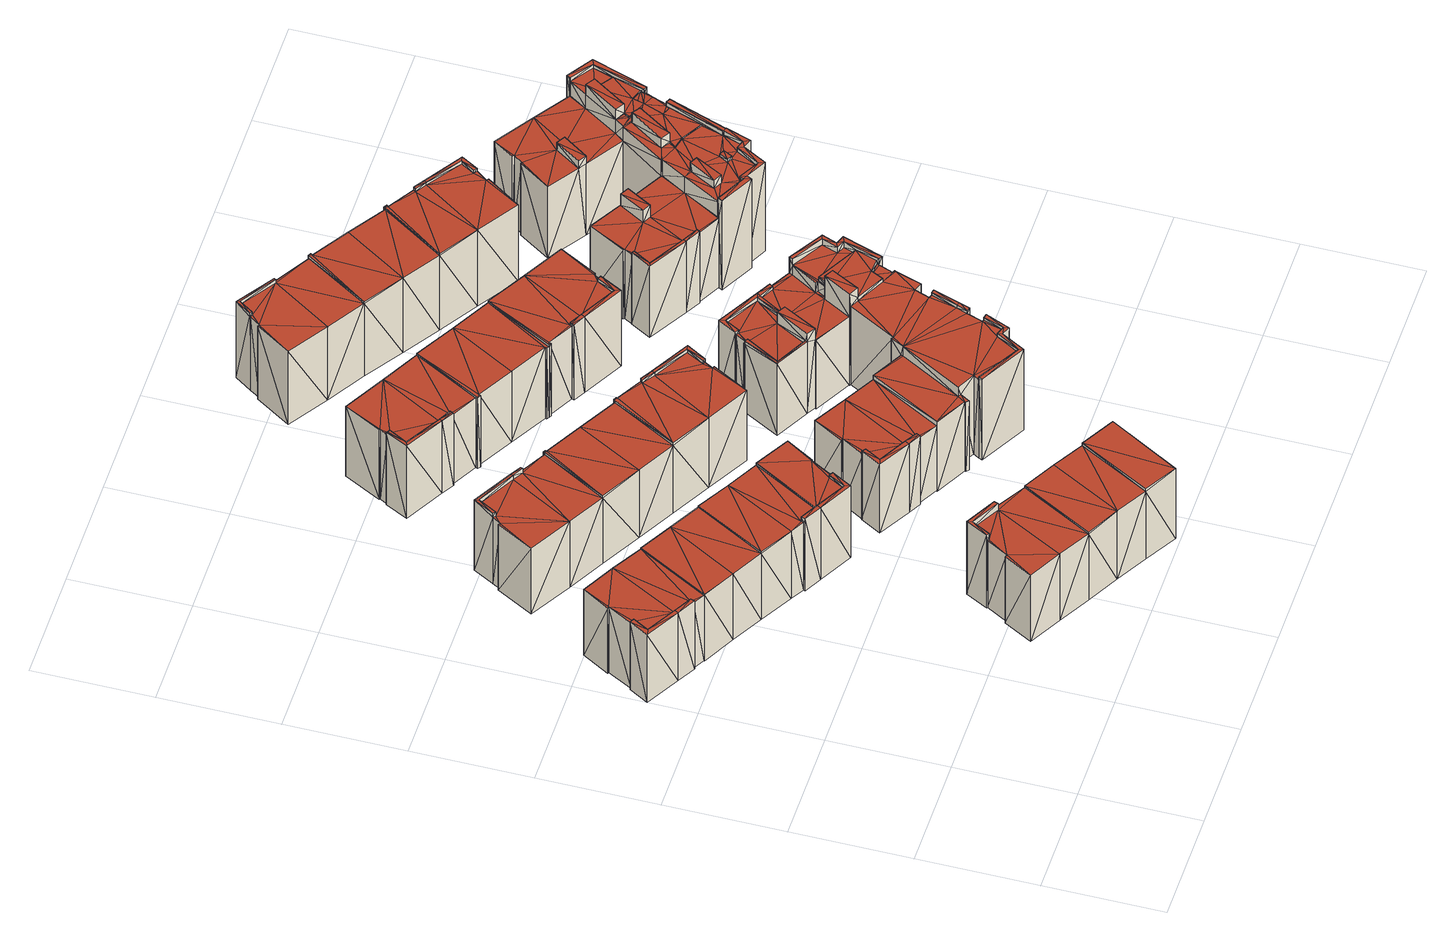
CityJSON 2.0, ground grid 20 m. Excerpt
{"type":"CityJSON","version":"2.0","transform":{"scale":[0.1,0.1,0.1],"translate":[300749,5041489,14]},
"CityObjects":{
"building1":{"type":"Building","geometry":[{"type":"MultiSurface","lod":"2","boundaries":[[[0,1,2]],[[3,4,1]],[[2,5,6]],[[7,2,6]],[[8,3,1]],[[6,9,10]],[[10,9,11]],[[6,10,12]],[[13,12,14]],[[7,6,12]],[[8,15,3]],[[7,12,13]],[[0,2,7]],[[8,1,0]],[[16,17,15]],[[16,18,17]],[[19,15,8]],[[20,18,16]],[[21,22,20]],[[21,23,22]],[[22,24,20]],[[22,25,24]],[[26,27,25]],[[16,15,19]],[[25,27,24]],[[24,28,18]],[[20,24,18]],[[29,30,31]],[[29,32,30]],[[33,34,35]],[[33,36,34]],[[37,31,38]],[[31,30,39]],[[31,39,38]],[[35,31,37]],[[35,34,31]],[[40,41,42]],[[40,43,41]],[[44,45,46]],[[44,47,45]],[[46,45,48]],[[45,49,48]],[[50,49,51]],[[50,48,49]],[[52,53,23]],[[23,53,22]],[[21,52,23]],[[54,52,21]],[[20,16,55]],[[32,20,55]],[[54,32,29]],[[21,20,32]],[[54,21,32]],[[43,8,56]],[[43,19,8]],[[55,43,40]],[[16,19,43]],[[55,16,43]],[[56,57,58]],[[8,0,57]],[[56,8,57]],[[57,7,59]],[[57,0,7]],[[59,7,60]],[[7,13,60]],[[53,61,22]],[[22,61,25]],[[61,36,33]],[[62,61,33]],[[26,25,61]],[[62,26,61]],[[63,64,24]],[[24,64,28]],[[65,63,27]],[[27,63,24]],[[62,65,26]],[[26,65,27]],[[38,66,64]],[[66,28,64]],[[38,39,66]],[[66,18,28]],[[41,67,15]],[[15,67,3]],[[68,42,41]],[[68,41,17]],[[17,41,15]],[[66,68,18]],[[18,68,17]],[[67,69,3]],[[3,69,4]],[[58,70,71]],[[71,70,69]],[[58,57,70]],[[70,4,69]],[[70,1,4]],[[70,72,1]],[[1,72,2]],[[73,74,5]],[[5,74,6]],[[74,75,6]],[[6,75,9]],[[44,72,47]],[[44,73,72]],[[72,5,2]],[[72,73,5]],[[60,13,76]],[[13,14,76]],[[77,76,12]],[[12,76,14]],[[77,10,78]],[[77,12,10]],[[78,10,11]],[[50,78,79]],[[50,51,78]],[[78,11,79]],[[79,9,75]],[[79,11,9]],[[54,53,52]],[[53,36,61]],[[54,29,53]],[[53,31,36]],[[36,31,34]],[[53,29,31]],[[37,64,63]],[[62,33,35]],[[65,35,63]],[[37,38,64]],[[35,37,63]],[[62,35,65]],[[55,42,68]],[[55,40,42]],[[55,68,39]],[[39,68,66]],[[32,39,30]],[[32,55,39]],[[56,67,41]],[[56,58,71]],[[43,56,41]],[[56,71,67]],[[67,71,69]],[[57,59,47]],[[59,45,47]],[[70,47,72]],[[57,47,70]],[[77,78,51]],[[45,77,51]],[[45,51,49]],[[59,77,45]],[[60,76,77]],[[59,60,77]],[[50,79,48]],[[79,75,48]],[[46,48,74]],[[74,48,75]],[[44,46,74]],[[44,74,73]]],"semantics":{"surfaces":[{"type":"GroundSurface"},{"type":"WallSurface"},{"type":"RoofSurface"}],"values":[0,0,0,0,0,0,0,0,0,0,0,0,0,0,0,0,0,0,0,0,0,0,0,0,0,0,0,1,1,1,1,1,1,1,1,1,1,1,1,1,1,1,1,1,1,1,1,1,1,1,1,1,1,1,1,1,1,1,1,1,1,1,1,1,1,1,1,1,1,1,1,1,1,1,1,1,1,1,1,1,1,1,1,1,1,1,1,1,1,1,1,1,1,1,1,1,1,1,1,1,1,1,1,1,1,1,1,1,1,1,1,1,1,1,1,1,1,2,2,2,2,2,2,2,2,2,2,2,2,2,2,2,2,2,2,2,2,2,2,2,2,2,2,2,2,2,2,2,2,2,2,2,2,2,2,2]}}]},
"building2":{"type":"Building","geometry":[{"type":"MultiSurface","lod":"2","boundaries":[[[80,81,82]],[[82,81,83]],[[82,84,85]],[[82,83,84]],[[86,84,87]],[[86,87,88]],[[85,84,86]],[[88,89,90]],[[90,89,91]],[[92,88,90]],[[93,94,95]],[[92,90,94]],[[86,88,92]],[[92,94,93]],[[96,97,98]],[[97,93,98]],[[97,92,93]],[[99,92,97]],[[99,86,92]],[[100,82,101]],[[82,85,101]],[[102,80,100]],[[102,100,103]],[[80,82,100]],[[101,99,104]],[[101,85,99]],[[85,86,99]],[[105,106,107]],[[105,108,106]],[[96,107,97]],[[96,105,107]],[[109,90,110]],[[90,91,110]],[[91,89,111]],[[110,91,111]],[[94,90,109]],[[112,94,109]],[[113,111,89]],[[113,89,88]],[[114,113,88]],[[114,88,87]],[[115,116,84]],[[115,84,83]],[[117,118,115]],[[117,115,81]],[[81,115,83]],[[116,119,114]],[[116,114,84]],[[84,114,87]],[[108,120,106]],[[108,121,120]],[[112,95,94]],[[121,122,112]],[[112,122,95]],[[121,112,120]],[[93,95,122]],[[98,93,122]],[[103,115,118]],[[103,100,115]],[[102,117,81]],[[102,81,80]],[[104,114,119]],[[104,99,114]],[[107,120,109]],[[99,97,107]],[[107,113,114]],[[99,107,114]],[[107,109,113]],[[109,110,111]],[[107,106,120]],[[120,112,109]],[[113,109,111]],[[96,108,105]],[[96,98,108]],[[108,98,122]],[[108,122,121]],[[103,118,117]],[[102,103,117]],[[101,104,116]],[[100,101,116]],[[100,116,115]],[[104,119,116]]],"semantics":{"surfaces":[{"type":"GroundSurface"},{"type":"WallSurface"},{"type":"RoofSurface"}],"values":[0,0,0,0,0,0,0,0,0,0,0,0,0,0,1,1,1,1,1,1,1,1,1,1,1,1,1,1,1,1,1,1,1,1,1,1,1,1,1,1,1,1,1,1,1,1,1,1,1,1,1,1,1,1,1,1,1,1,1,1,1,1,1,2,2,2,2,2,2,2,2,2,2,2,2,2,2,2,2,2,2,2]}}]},
"building3":{"type":"Building","geometry":[{"type":"MultiSurface","lod":"2","boundaries":[[[123,124,125]],[[126,127,128]],[[129,127,130]],[[131,132,133]],[[134,135,136]],[[130,135,134]],[[137,134,138]],[[137,138,139]],[[137,130,134]],[[133,126,128]],[[129,130,137]],[[140,127,129]],[[128,140,141]],[[142,128,141]],[[132,126,133]],[[143,132,144]],[[128,127,140]],[[144,132,131]],[[144,131,145]],[[146,144,145]],[[124,147,125]],[[125,148,143]],[[147,148,125]],[[123,149,124]],[[150,151,147]],[[143,148,132]],[[147,151,148]],[[152,125,153]],[[152,153,154]],[[125,143,153]],[[153,143,155]],[[143,144,155]],[[156,123,152]],[[123,125,152]],[[154,153,157]],[[153,158,157]],[[159,160,161]],[[159,161,148]],[[148,161,132]],[[162,135,130]],[[162,163,135]],[[164,162,130]],[[164,130,127]],[[165,166,164]],[[165,164,126]],[[126,164,127]],[[161,126,132]],[[161,165,126]],[[167,148,151]],[[167,159,148]],[[168,139,169]],[[168,169,170]],[[139,138,169]],[[169,138,171]],[[138,134,171]],[[172,169,173]],[[172,170,169]],[[174,172,175]],[[175,172,173]],[[176,174,175]],[[176,175,177]],[[178,176,179]],[[179,176,177]],[[180,137,168]],[[137,139,168]],[[181,140,182]],[[140,129,182]],[[183,182,180]],[[182,137,180]],[[182,129,137]],[[171,134,184]],[[134,136,184]],[[184,136,163]],[[136,135,163]],[[185,142,186]],[[142,141,186]],[[185,187,128]],[[185,128,142]],[[182,178,179]],[[183,178,182]],[[188,133,187]],[[133,128,187]],[[189,131,188]],[[131,133,188]],[[186,181,190]],[[190,181,166]],[[181,164,166]],[[186,141,181]],[[141,140,181]],[[191,155,144]],[[191,144,146]],[[191,146,192]],[[146,145,192]],[[192,189,193]],[[193,189,160]],[[189,161,160]],[[192,145,189]],[[145,131,189]],[[194,157,158]],[[194,158,195]],[[196,194,197]],[[197,194,195]],[[198,147,124]],[[198,199,147]],[[200,167,151]],[[200,151,150]],[[200,150,147]],[[200,147,199]],[[196,201,202]],[[196,197,201]],[[149,198,124]],[[198,202,201]],[[203,202,198]],[[203,198,149]],[[156,203,149]],[[156,149,123]],[[178,180,176]],[[180,174,176]],[[183,180,178]],[[174,170,172]],[[180,168,174]],[[174,168,170]],[[162,171,163]],[[171,184,163]],[[162,173,171]],[[181,179,164]],[[173,169,171]],[[181,182,179]],[[179,162,164]],[[179,177,162]],[[177,175,173]],[[177,173,162]],[[189,188,161]],[[161,188,165]],[[165,187,166]],[[187,190,166]],[[188,187,165]],[[187,186,190]],[[185,186,187]],[[199,159,167]],[[158,160,159]],[[155,193,160]],[[200,199,167]],[[198,201,199]],[[201,195,199]],[[155,192,193]],[[197,195,201]],[[199,195,159]],[[158,155,160]],[[195,158,159]],[[153,155,158]],[[191,192,155]],[[196,202,203]],[[156,196,203]],[[196,152,194]],[[156,152,196]],[[152,154,157]],[[152,157,194]]],"semantics":{"surfaces":[{"type":"GroundSurface"},{"type":"WallSurface"},{"type":"RoofSurface"}],"values":[0,0,0,0,0,0,0,0,0,0,0,0,0,0,0,0,0,0,0,0,0,0,0,0,0,0,0,1,1,1,1,1,1,1,1,1,1,1,1,1,1,1,1,1,1,1,1,1,1,1,1,1,1,1,1,1,1,1,1,1,1,1,1,1,1,1,1,1,1,1,1,1,1,1,1,1,1,1,1,1,1,1,1,1,1,1,1,1,1,1,1,1,1,1,1,1,1,1,1,1,1,1,1,1,1,1,1,1,1,1,1,1,1,1,1,1,2,2,2,2,2,2,2,2,2,2,2,2,2,2,2,2,2,2,2,2,2,2,2,2,2,2,2,2,2,2,2,2,2,2,2,2,2,2,2,2,2,2]}}]},
"building4":{"type":"Building","geometry":[{"type":"MultiSurface","lod":"2","boundaries":[[[204,205,206]],[[207,208,209]],[[210,211,212]],[[213,204,214]],[[215,216,217]],[[204,206,214]],[[218,219,210]],[[208,218,210]],[[220,221,217]],[[208,210,212]],[[220,222,221]],[[216,223,220]],[[221,222,224]],[[225,226,227]],[[228,229,213]],[[216,220,217]],[[215,217,230]],[[209,216,215]],[[230,217,231]],[[209,212,216]],[[228,213,214]],[[209,208,212]],[[207,214,208]],[[232,207,233]],[[234,235,236]],[[237,226,238]],[[237,238,239]],[[240,241,242]],[[243,244,226]],[[245,246,247]],[[226,248,227]],[[247,249,250]],[[247,246,249]],[[240,245,247]],[[240,247,241]],[[240,227,245]],[[242,241,251]],[[225,227,240]],[[228,214,207]],[[238,226,225]],[[252,239,238]],[[253,254,255]],[[256,237,239]],[[257,228,207]],[[237,255,226]],[[255,236,243]],[[255,243,226]],[[235,232,243]],[[258,257,207]],[[259,234,236]],[[253,255,237]],[[234,260,235]],[[261,258,262]],[[235,262,232]],[[262,207,232]],[[236,235,243]],[[262,258,207]],[[263,258,261]],[[264,229,228]],[[265,238,266]],[[238,225,266]],[[266,225,240]],[[267,266,268]],[[266,240,268]],[[268,240,269]],[[240,242,269]],[[270,265,271]],[[270,252,265]],[[252,238,265]],[[267,272,266]],[[266,272,273]],[[274,275,276]],[[276,275,277]],[[275,278,277]],[[277,278,279]],[[280,251,241]],[[278,281,280]],[[280,281,251]],[[278,280,279]],[[269,242,281]],[[242,251,281]],[[272,282,283]],[[272,283,273]],[[284,227,285]],[[227,248,285]],[[286,285,226]],[[226,285,248]],[[280,247,287]],[[280,241,247]],[[287,247,288]],[[247,250,288]],[[250,249,289]],[[288,250,289]],[[289,249,246]],[[290,289,291]],[[289,246,291]],[[274,276,292]],[[276,293,292]],[[282,294,283]],[[283,294,295]],[[296,297,294]],[[294,284,295]],[[294,297,284]],[[298,299,300]],[[301,299,298]],[[301,289,290]],[[301,298,289]],[[302,291,245]],[[245,291,246]],[[284,245,227]],[[284,302,245]],[[297,302,284]],[[297,303,302]],[[304,305,299]],[[305,300,299]],[[296,292,306]],[[292,293,307]],[[292,307,306]],[[296,294,292]],[[307,305,304]],[[306,307,304]],[[306,304,303]],[[304,302,303]],[[308,244,243]],[[309,310,308]],[[311,310,309]],[[309,308,312]],[[308,310,244]],[[313,309,312]],[[313,312,314]],[[315,316,317]],[[318,315,317]],[[319,320,321]],[[319,253,320]],[[253,237,320]],[[320,322,321]],[[323,324,325]],[[326,327,328]],[[326,329,327]],[[324,330,325]],[[325,326,328]],[[323,325,328]],[[331,237,256]],[[331,320,237]],[[331,256,332]],[[256,239,332]],[[333,334,335]],[[333,336,334]],[[337,336,333]],[[338,337,333]],[[338,233,337]],[[233,207,337]],[[339,340,214]],[[339,335,340]],[[214,340,208]],[[340,335,334]],[[341,262,342]],[[341,261,262]],[[343,263,341]],[[343,341,344]],[[263,261,341]],[[344,345,346]],[[344,341,345]],[[346,345,347]],[[345,348,347]],[[343,258,263]],[[343,349,258]],[[258,350,257]],[[349,351,350]],[[349,350,258]],[[350,228,257]],[[350,352,228]],[[351,348,350]],[[350,348,353]],[[351,347,348]],[[354,355,356]],[[354,357,355]],[[358,354,359]],[[358,352,354]],[[358,264,352]],[[264,228,352]],[[352,357,354]],[[359,360,361]],[[359,354,360]],[[362,204,213]],[[362,363,204]],[[361,364,365]],[[361,360,364]],[[366,362,213]],[[366,213,229]],[[358,229,264]],[[358,366,229]],[[365,364,367]],[[364,368,367]],[[214,206,369]],[[339,214,369]],[[369,206,205]],[[370,369,371]],[[369,205,371]],[[367,368,369]],[[367,369,370]],[[363,371,205]],[[363,205,204]],[[372,232,338]],[[232,233,338]],[[353,356,355]],[[348,356,353]],[[337,373,374]],[[337,207,373]],[[207,209,373]],[[373,209,375]],[[209,215,375]],[[375,215,376]],[[215,230,376]],[[377,378,211]],[[377,211,210]],[[373,379,380]],[[379,211,378]],[[379,212,211]],[[380,379,378]],[[374,373,380]],[[379,381,216]],[[379,216,212]],[[382,383,384]],[[382,385,383]],[[386,221,224]],[[382,384,386]],[[382,386,387]],[[386,224,387]],[[376,230,388]],[[230,231,388]],[[389,231,217]],[[389,388,231]],[[389,217,386]],[[217,221,386]],[[390,391,385]],[[391,383,385]],[[392,391,390]],[[392,393,391]],[[394,395,222]],[[394,222,220]],[[396,394,220]],[[396,220,223]],[[224,222,395]],[[387,224,395]],[[393,397,381]],[[392,397,393]],[[397,396,381]],[[381,396,223]],[[381,223,216]],[[340,398,218]],[[340,218,208]],[[377,219,399]],[[377,210,219]],[[398,399,219]],[[398,219,218]],[[325,400,401]],[[325,330,400]],[[402,262,235]],[[402,342,262]],[[403,404,234]],[[403,234,259]],[[404,260,234]],[[404,405,260]],[[403,259,406]],[[259,236,406]],[[407,313,408]],[[408,313,314]],[[326,407,329]],[[329,407,408]],[[319,409,254]],[[319,254,253]],[[409,327,254]],[[254,327,255]],[[409,328,327]],[[327,406,236]],[[327,236,255]],[[405,402,235]],[[405,235,260]],[[308,243,372]],[[243,232,372]],[[323,410,411]],[[323,411,324]],[[412,413,410]],[[413,411,410]],[[270,332,252]],[[332,321,322]],[[270,321,332]],[[252,332,239]],[[413,414,415]],[[412,414,413]],[[318,416,315]],[[318,417,416]],[[401,418,419]],[[401,400,418]],[[420,311,421]],[[421,311,309]],[[420,419,422]],[[317,316,423]],[[317,423,422]],[[419,418,317]],[[420,421,419]],[[419,317,422]],[[415,416,417]],[[415,424,416]],[[271,415,414]],[[271,265,415]],[[265,424,415]],[[286,226,244]],[[422,423,286]],[[422,286,310]],[[286,244,310]],[[307,300,305]],[[276,279,307]],[[298,287,289]],[[307,298,300]],[[276,307,293]],[[307,279,298]],[[276,277,279]],[[279,280,287]],[[279,287,298]],[[287,288,289]],[[268,275,274]],[[268,274,282]],[[282,274,294]],[[272,268,282]],[[275,281,278]],[[267,268,272]],[[275,269,281]],[[274,292,294]],[[268,269,275]],[[301,290,299]],[[304,299,302]],[[302,299,291]],[[290,291,299]],[[296,306,297]],[[306,303,297]],[[420,422,311]],[[422,310,311]],[[400,317,418]],[[415,318,400]],[[415,417,318]],[[400,318,317]],[[330,411,400]],[[324,411,330]],[[411,415,400]],[[413,415,411]],[[320,332,322]],[[331,332,320]],[[349,346,347]],[[343,344,346]],[[343,346,349]],[[349,347,351]],[[350,353,357]],[[350,357,352]],[[353,355,357]],[[367,370,371]],[[362,365,367]],[[363,367,371]],[[362,367,363]],[[361,365,362]],[[366,361,362]],[[358,359,361]],[[358,361,366]],[[391,384,383]],[[376,388,389]],[[373,375,393]],[[373,393,379]],[[379,393,381]],[[389,386,384]],[[391,389,384]],[[375,376,389]],[[375,391,393]],[[375,389,391]],[[397,394,396]],[[392,390,397]],[[387,395,385]],[[397,390,394]],[[390,385,394]],[[382,387,385]],[[394,385,395]],[[340,334,377]],[[377,380,378]],[[374,380,334]],[[398,377,399]],[[337,374,336]],[[340,377,398]],[[334,380,377]],[[336,374,334]],[[314,312,402]],[[404,402,405]],[[404,314,402]],[[356,339,364]],[[372,338,333]],[[333,335,339]],[[356,333,339]],[[312,308,372]],[[364,339,368]],[[329,408,327]],[[368,339,369]],[[354,356,360]],[[348,333,356]],[[406,408,314]],[[345,333,348]],[[356,364,360]],[[342,333,345]],[[341,342,345]],[[402,372,342]],[[342,372,333]],[[402,312,372]],[[404,406,314]],[[403,406,404]],[[327,408,406]],[[412,271,414]],[[270,412,321]],[[270,271,412]],[[323,321,410]],[[319,321,323]],[[412,410,321]],[[319,323,409]],[[323,328,409]],[[423,284,286]],[[424,273,416]],[[286,284,285]],[[315,416,316]],[[423,295,284]],[[416,423,316]],[[416,295,423]],[[265,266,424]],[[424,266,273]],[[416,273,295]],[[273,283,295]],[[325,401,421]],[[325,407,326]],[[325,421,407]],[[401,419,421]],[[407,309,313]],[[407,421,309]]],"semantics":{"surfaces":[{"type":"GroundSurface"},{"type":"WallSurface"},{"type":"RoofSurface"}],"values":[0,0,0,0,0,0,0,0,0,0,0,0,0,0,0,0,0,0,0,0,0,0,0,0,0,0,0,0,0,0,0,0,0,0,0,0,0,0,0,0,0,0,0,0,0,0,0,0,0,0,0,0,0,0,0,0,0,0,0,1,1,1,1,1,1,1,1,1,1,1,1,1,1,1,1,1,1,1,1,1,1,1,1,1,1,1,1,1,1,1,1,1,1,1,1,1,1,1,1,1,1,1,1,1,1,1,1,1,1,1,1,1,1,1,1,1,1,1,1,1,1,1,1,1,1,1,1,1,1,1,1,1,1,1,1,1,1,1,1,1,1,1,1,1,1,1,1,1,1,1,1,1,1,1,1,1,1,1,1,1,1,1,1,1,1,1,1,1,1,1,1,1,1,1,1,1,1,1,1,1,1,1,1,1,1,1,1,1,1,1,1,1,1,1,1,1,1,1,1,1,1,1,1,1,1,1,1,1,1,1,1,1,1,1,1,1,1,1,1,1,1,1,1,1,1,1,1,1,1,1,1,1,1,1,1,1,1,1,1,1,1,1,1,1,1,1,1,1,1,1,1,1,1,1,1,1,1,1,1,1,1,1,1,1,1,1,1,1,1,1,1,1,1,1,1,1,1,1,1,1,1,1,1,1,1,1,1,1,1,1,1,1,1,1,1,1,1,1,1,1,1,1,1,1,1,1,1,1,1,1,1,1,2,2,2,2,2,2,2,2,2,2,2,2,2,2,2,2,2,2,2,2,2,2,2,2,2,2,2,2,2,2,2,2,2,2,2,2,2,2,2,2,2,2,2,2,2,2,2,2,2,2,2,2,2,2,2,2,2,2,2,2,2,2,2,2,2,2,2,2,2,2,2,2,2,2,2,2,2,2,2,2,2,2,2,2,2,2,2,2,2,2,2,2,2,2,2,2,2,2,2,2,2,2,2,2,2,2,2,2,2,2,2,2,2,2,2,2,2,2,2,2,2,2,2,2,2,2]}}]},
"building5":{"type":"Building","geometry":[{"type":"MultiSurface","lod":"2","boundaries":[[[425,426,427]],[[428,429,430]],[[431,432,429]],[[426,433,427]],[[426,434,433]],[[434,435,433]],[[433,436,437]],[[425,438,426]],[[439,435,434]],[[432,440,429]],[[441,437,442]],[[432,443,440]],[[442,444,445]],[[431,429,428]],[[446,445,447]],[[444,448,445]],[[442,449,444]],[[427,433,437]],[[427,437,441]],[[440,443,450]],[[441,445,446]],[[451,452,453]],[[446,447,451]],[[446,451,454]],[[441,442,445]],[[454,451,455]],[[456,457,432]],[[454,456,431]],[[451,453,455]],[[454,455,456]],[[431,456,432]],[[458,431,459]],[[458,454,431]],[[460,427,461]],[[460,425,427]],[[431,428,462]],[[459,431,462]],[[463,446,464]],[[463,441,446]],[[464,458,465]],[[446,454,458]],[[464,446,458]],[[461,463,466]],[[427,441,463]],[[461,427,463]],[[467,468,469]],[[469,468,470]],[[468,471,470]],[[470,471,457]],[[470,457,456]],[[472,473,474]],[[472,475,473]],[[467,469,472]],[[469,475,472]],[[476,474,477]],[[477,474,473]],[[476,477,478]],[[477,479,478]],[[478,479,480]],[[479,440,450]],[[479,450,480]],[[481,482,483]],[[482,484,483]],[[485,482,481]],[[485,486,482]],[[483,484,487]],[[484,488,487]],[[487,488,489]],[[488,437,436]],[[488,436,489]],[[466,490,491]],[[466,463,490]],[[492,493,485]],[[493,486,485]],[[494,495,438]],[[438,495,426]],[[460,494,425]],[[425,494,438]],[[495,496,426]],[[426,496,434]],[[471,497,457]],[[457,497,432]],[[497,498,432]],[[432,498,443]],[[480,443,498]],[[480,450,443]],[[499,429,479]],[[429,440,479]],[[462,428,430]],[[462,430,500]],[[499,500,429]],[[429,500,430]],[[501,470,455]],[[455,470,456]],[[502,503,447]],[[447,503,451]],[[504,447,445]],[[504,502,447]],[[505,506,452]],[[452,506,453]],[[503,505,452]],[[503,452,451]],[[465,501,506]],[[501,453,506]],[[465,458,501]],[[501,455,453]],[[504,445,448]],[[504,448,507]],[[490,507,444]],[[444,507,448]],[[508,491,490]],[[449,490,444]],[[508,490,449]],[[488,509,437]],[[437,509,442]],[[510,489,433]],[[433,489,436]],[[511,510,435]],[[435,510,433]],[[509,508,442]],[[442,508,449]],[[496,493,492]],[[512,496,492]],[[439,434,496]],[[512,439,496]],[[512,511,439]],[[439,511,435]],[[480,498,474]],[[468,497,471]],[[478,480,474]],[[467,472,468]],[[497,474,498]],[[468,472,497]],[[476,478,474]],[[472,474,497]],[[501,469,470]],[[459,475,469]],[[458,459,469]],[[475,477,473]],[[462,500,499]],[[458,469,501]],[[459,499,477]],[[499,479,477]],[[459,462,499]],[[459,477,475]],[[490,504,507]],[[464,502,504]],[[464,503,502]],[[463,504,490]],[[463,464,504]],[[464,465,503]],[[503,506,505]],[[465,506,503]],[[495,461,493]],[[493,482,486]],[[460,495,494]],[[460,461,495]],[[495,493,496]],[[461,484,482]],[[509,491,508]],[[461,466,484]],[[466,509,484]],[[466,491,509]],[[484,509,488]],[[493,461,482]],[[511,485,510]],[[512,492,485]],[[481,487,510]],[[510,487,489]],[[481,483,487]],[[485,481,510]],[[512,485,511]]],"semantics":{"surfaces":[{"type":"GroundSurface"},{"type":"WallSurface"},{"type":"RoofSurface"}],"values":[0,0,0,0,0,0,0,0,0,0,0,0,0,0,0,0,0,0,0,0,0,0,0,0,0,0,0,0,0,0,0,1,1,1,1,1,1,1,1,1,1,1,1,1,1,1,1,1,1,1,1,1,1,1,1,1,1,1,1,1,1,1,1,1,1,1,1,1,1,1,1,1,1,1,1,1,1,1,1,1,1,1,1,1,1,1,1,1,1,1,1,1,1,1,1,1,1,1,1,1,1,1,1,1,1,1,1,1,1,1,1,1,1,1,1,1,1,1,1,1,1,1,1,1,1,1,1,2,2,2,2,2,2,2,2,2,2,2,2,2,2,2,2,2,2,2,2,2,2,2,2,2,2,2,2,2,2,2,2,2,2,2,2,2,2,2,2,2,2,2,2,2]}}]},
"building6":{"type":"Building","geometry":[{"type":"MultiSurface","lod":"2","boundaries":[[[513,514,515]],[[516,517,518]],[[519,520,521]],[[520,522,523]],[[524,517,525]],[[515,526,516]],[[527,522,520]],[[519,527,520]],[[519,521,528]],[[519,529,527]],[[530,529,519]],[[531,530,532]],[[531,533,530]],[[534,518,524]],[[533,525,529]],[[533,529,530]],[[535,536,514]],[[537,525,533]],[[524,525,537]],[[534,524,538]],[[514,526,515]],[[518,517,524]],[[516,526,517]],[[514,536,526]],[[539,513,515]],[[540,541,542]],[[540,542,543]],[[544,545,546]],[[544,546,547]],[[541,544,542]],[[542,544,547]],[[548,543,549]],[[548,540,543]],[[550,551,552]],[[550,553,551]],[[554,552,551]],[[554,551,555]],[[550,556,553]],[[553,556,557]],[[556,558,557]],[[556,559,558]],[[560,561,558]],[[560,558,559]],[[562,563,531]],[[531,563,533]],[[562,532,564]],[[562,531,532]],[[565,527,529]],[[565,566,527]],[[566,567,527]],[[527,567,522]],[[568,569,536]],[[536,569,526]],[[569,570,571]],[[569,571,526]],[[526,571,517]],[[571,572,517]],[[517,572,525]],[[572,573,565]],[[572,565,525]],[[525,565,529]],[[574,520,575]],[[574,521,520]],[[576,546,545]],[[528,521,546]],[[576,528,546]],[[546,521,574]],[[575,523,577]],[[575,520,523]],[[577,522,567]],[[577,523,522]],[[548,549,576]],[[549,528,576]],[[549,519,528]],[[578,519,549]],[[578,530,519]],[[579,533,563]],[[579,537,533]],[[580,537,579]],[[580,524,537]],[[534,581,518]],[[582,581,534]],[[583,554,555]],[[583,555,539]],[[539,555,513]],[[555,584,514]],[[555,514,513]],[[535,568,536]],[[585,568,535]],[[585,514,584]],[[585,535,514]],[[586,561,560]],[[515,516,561]],[[586,515,561]],[[583,515,586]],[[583,539,515]],[[516,518,581]],[[561,516,581]],[[582,538,587]],[[582,534,538]],[[588,571,570]],[[587,580,588]],[[588,580,571]],[[538,524,580]],[[587,538,580]],[[578,565,573]],[[564,578,573]],[[532,530,578]],[[564,532,578]],[[566,575,567]],[[578,549,543]],[[543,575,566]],[[547,574,575]],[[575,577,567]],[[578,543,565]],[[547,546,574]],[[543,566,565]],[[543,542,547]],[[543,547,575]],[[541,576,545]],[[548,541,540]],[[541,545,544]],[[548,576,541]],[[556,560,559]],[[586,560,556]],[[583,550,554]],[[583,586,550]],[[550,552,554]],[[550,586,556]],[[582,587,588]],[[558,581,570]],[[581,588,570]],[[561,581,558]],[[585,584,568]],[[582,588,581]],[[557,558,569]],[[558,570,569]],[[584,569,568]],[[553,557,551]],[[551,557,584]],[[555,551,584]],[[584,557,569]],[[562,564,563]],[[563,573,572]],[[580,579,572]],[[579,563,572]],[[580,572,571]],[[563,564,573]]],"semantics":{"surfaces":[{"type":"GroundSurface"},{"type":"WallSurface"},{"type":"RoofSurface"}],"values":[0,0,0,0,0,0,0,0,0,0,0,0,0,0,0,0,0,0,0,0,0,0,0,0,0,1,1,1,1,1,1,1,1,1,1,1,1,1,1,1,1,1,1,1,1,1,1,1,1,1,1,1,1,1,1,1,1,1,1,1,1,1,1,1,1,1,1,1,1,1,1,1,1,1,1,1,1,1,1,1,1,1,1,1,1,1,1,1,1,1,1,1,1,1,1,1,1,1,1,1,1,1,1,1,1,1,1,1,1,2,2,2,2,2,2,2,2,2,2,2,2,2,2,2,2,2,2,2,2,2,2,2,2,2,2,2,2,2,2,2,2,2,2,2,2,2,2,2]}}]},
"building7":{"type":"Building","geometry":[{"type":"MultiSurface","lod":"2","boundaries":[[[589,590,591]],[[592,593,594]],[[595,596,597]],[[591,598,599]],[[598,600,601]],[[601,602,603]],[[591,590,598]],[[601,604,602]],[[595,605,606]],[[599,601,603]],[[597,607,608]],[[596,609,597]],[[608,607,610]],[[599,596,595]],[[611,591,599]],[[595,597,605]],[[597,608,605]],[[606,605,612]],[[613,614,615]],[[599,603,596]],[[611,599,593]],[[598,601,599]],[[616,611,593]],[[617,616,593]],[[618,619,620]],[[594,619,618]],[[613,618,614]],[[613,594,618]],[[615,614,621]],[[622,592,623]],[[617,593,592]],[[592,594,613]],[[622,624,617]],[[622,617,592]],[[625,591,611]],[[626,627,628]],[[628,627,629]],[[630,631,632]],[[631,633,632]],[[634,632,635]],[[632,636,635]],[[632,633,636]],[[637,638,639]],[[638,640,639]],[[637,641,638]],[[642,643,644]],[[627,643,642]],[[627,642,629]],[[643,645,644]],[[644,645,646]],[[647,639,640]],[[647,640,648]],[[649,650,651]],[[649,652,650]],[[653,654,652]],[[654,650,652]],[[654,593,650]],[[593,599,650]],[[655,654,653]],[[655,656,654]],[[657,658,659]],[[657,659,660]],[[657,660,645]],[[660,646,645]],[[658,661,662]],[[658,662,659]],[[663,664,665]],[[664,666,665]],[[661,666,662]],[[661,665,666]],[[667,663,668]],[[667,669,663]],[[669,670,663]],[[663,670,671]],[[663,671,664]],[[668,672,673]],[[667,668,674]],[[668,673,674]],[[674,673,670]],[[673,671,670]],[[650,599,675]],[[599,595,675]],[[675,595,676]],[[595,606,676]],[[677,678,679]],[[678,680,679]],[[679,680,681]],[[680,682,681]],[[683,684,685]],[[683,685,686]],[[687,686,688]],[[687,683,686]],[[687,688,689]],[[688,690,689]],[[689,690,684]],[[690,685,684]],[[691,692,607]],[[691,607,597]],[[693,597,609]],[[693,691,597]],[[694,605,695]],[[605,608,695]],[[696,681,682]],[[697,681,696]],[[695,608,610]],[[697,696,695]],[[697,695,698]],[[695,610,698]],[[610,607,692]],[[698,610,692]],[[676,606,699]],[[606,612,699]],[[694,699,605]],[[605,699,612]],[[700,701,596]],[[700,596,603]],[[677,693,701]],[[701,693,609]],[[677,701,678]],[[701,609,596]],[[702,703,700]],[[700,602,704]],[[700,603,602]],[[702,700,704]],[[705,706,707]],[[706,708,707]],[[709,708,710]],[[709,707,708]],[[711,709,710]],[[711,710,712]],[[711,712,705]],[[712,706,705]],[[713,714,715]],[[713,716,714]],[[717,716,713]],[[717,718,716]],[[719,720,721]],[[719,722,720]],[[723,724,719]],[[724,722,719]],[[725,726,727]],[[726,728,727]],[[651,726,725]],[[649,651,725]],[[729,730,731]],[[729,732,730]],[[733,734,735]],[[733,736,734]],[[737,591,625]],[[737,738,591]],[[723,735,724]],[[724,735,734]],[[739,589,591]],[[739,591,738]],[[739,740,590]],[[739,590,589]],[[740,741,590]],[[590,741,598]],[[721,718,717]],[[721,720,718]],[[741,742,600]],[[741,600,598]],[[731,730,743]],[[731,743,744]],[[743,745,744]],[[746,745,747]],[[746,744,745]],[[729,747,732]],[[729,746,747]],[[742,748,601]],[[742,601,600]],[[748,604,601]],[[748,749,604]],[[749,602,604]],[[749,704,602]],[[750,727,702]],[[714,727,750]],[[727,728,703]],[[715,714,750]],[[727,703,702]],[[737,751,733]],[[737,625,751]],[[625,611,751]],[[751,736,733]],[[647,648,752]],[[647,752,753]],[[752,672,668]],[[753,752,668]],[[754,755,637]],[[637,755,756]],[[637,756,641]],[[756,757,758]],[[758,656,655]],[[757,656,758]],[[635,636,756]],[[635,756,755]],[[636,759,756]],[[759,757,756]],[[760,761,759]],[[760,759,636]],[[762,763,617]],[[617,763,616]],[[763,611,616]],[[763,751,611]],[[764,592,765]],[[592,613,765]],[[765,613,766]],[[613,615,766]],[[654,767,594]],[[654,594,593]],[[767,768,594]],[[768,769,619]],[[770,768,767]],[[594,768,619]],[[770,771,768]],[[772,773,774]],[[772,775,773]],[[774,768,771]],[[774,773,768]],[[614,618,776]],[[777,614,776]],[[766,621,778]],[[766,615,621]],[[777,778,621]],[[777,621,614]],[[776,618,779]],[[618,620,779]],[[779,619,769]],[[779,620,619]],[[772,767,775]],[[772,770,767]],[[780,623,764]],[[780,764,781]],[[623,592,764]],[[782,622,780]],[[622,623,780]],[[783,784,760]],[[760,764,761]],[[760,781,764]],[[784,781,760]],[[783,760,785]],[[782,786,624]],[[782,624,622]],[[786,762,624]],[[786,787,762]],[[624,762,617]],[[762,787,788]],[[783,630,787]],[[783,785,630]],[[630,626,787]],[[785,631,630]],[[626,628,788]],[[626,788,787]],[[634,637,632]],[[634,754,637]],[[643,668,645]],[[657,645,658]],[[627,647,643]],[[630,627,626]],[[645,661,658]],[[630,632,627]],[[645,663,661]],[[632,637,627]],[[661,663,665]],[[627,637,647]],[[645,668,663]],[[647,637,639]],[[643,647,753]],[[643,753,668]],[[674,670,669]],[[667,674,669]],[[687,689,683]],[[689,684,683]],[[677,691,693]],[[677,679,691]],[[698,692,681]],[[697,698,681]],[[679,681,691]],[[691,681,692]],[[711,707,709]],[[711,705,707]],[[729,744,746]],[[729,731,744]],[[717,713,748]],[[749,715,704]],[[715,750,704]],[[750,702,704]],[[748,715,749]],[[742,717,748]],[[748,713,715]],[[741,717,742]],[[741,721,717]],[[719,721,741]],[[740,719,741]],[[739,723,719]],[[739,738,723]],[[737,723,738]],[[733,735,723]],[[739,719,740]],[[737,733,723]],[[628,642,644]],[[752,758,655]],[[648,758,752]],[[638,756,640]],[[640,756,758]],[[648,640,758]],[[641,756,638]],[[762,788,763]],[[628,644,788]],[[788,644,763]],[[628,629,642]],[[734,662,706]],[[662,732,706]],[[708,732,747]],[[710,716,718]],[[666,649,730]],[[653,652,671]],[[659,662,734]],[[714,747,727]],[[708,747,716]],[[725,727,745]],[[673,655,671]],[[662,666,732]],[[666,730,732]],[[734,712,720]],[[649,725,730]],[[720,710,718]],[[743,725,745]],[[736,644,646]],[[706,732,708]],[[763,644,736]],[[734,720,722]],[[666,671,649]],[[710,708,716]],[[747,745,727]],[[736,659,734]],[[720,712,710]],[[734,706,712]],[[664,671,666]],[[716,747,714]],[[736,660,659]],[[736,646,660]],[[655,653,671]],[[763,736,751]],[[724,734,722]],[[730,725,743]],[[752,673,672]],[[752,655,673]],[[671,652,649]],[[634,635,754]],[[635,755,754]],[[772,774,770]],[[774,771,770]],[[759,775,757]],[[757,654,656]],[[757,767,654]],[[757,775,767]],[[765,773,775]],[[761,764,759]],[[759,765,775]],[[765,766,777]],[[766,778,777]],[[765,777,773]],[[764,765,759]],[[776,779,769]],[[773,777,776]],[[773,769,768]],[[773,776,769]],[[785,760,633]],[[785,633,631]],[[760,636,633]],[[782,780,783]],[[780,781,784]],[[783,780,784]],[[782,783,786]],[[783,787,786]],[[726,686,678]],[[685,696,680]],[[685,676,694]],[[726,675,686]],[[650,675,726]],[[726,678,703]],[[690,676,685]],[[680,696,682]],[[686,680,678]],[[686,685,680]],[[685,694,696]],[[676,699,694]],[[703,678,701]],[[675,676,690]],[[675,688,686]],[[726,703,728]],[[651,650,726]],[[703,701,700]],[[694,695,696]],[[675,690,688]]],"semantics":{"surfaces":[{"type":"GroundSurface"},{"type":"WallSurface"},{"type":"RoofSurface"}],"values":[0,0,0,0,0,0,0,0,0,0,0,0,0,0,0,0,0,0,0,0,0,0,0,0,0,0,0,0,0,0,0,0,0,0,0,1,1,1,1,1,1,1,1,1,1,1,1,1,1,1,1,1,1,1,1,1,1,1,1,1,1,1,1,1,1,1,1,1,1,1,1,1,1,1,1,1,1,1,1,1,1,1,1,1,1,1,1,1,1,1,1,1,1,1,1,1,1,1,1,1,1,1,1,1,1,1,1,1,1,1,1,1,1,1,1,1,1,1,1,1,1,1,1,1,1,1,1,1,1,1,1,1,1,1,1,1,1,1,1,1,1,1,1,1,1,1,1,1,1,1,1,1,1,1,1,1,1,1,1,1,1,1,1,1,1,1,1,1,1,1,1,1,1,1,1,1,1,1,1,1,1,1,1,1,1,1,1,1,1,1,1,1,1,1,1,1,1,1,1,1,1,1,1,1,1,1,1,1,1,1,1,1,1,1,1,1,1,1,1,1,1,1,1,1,1,1,1,1,1,1,1,1,1,1,1,1,1,1,1,1,1,1,1,1,1,1,1,1,1,1,1,1,1,1,1,2,2,2,2,2,2,2,2,2,2,2,2,2,2,2,2,2,2,2,2,2,2,2,2,2,2,2,2,2,2,2,2,2,2,2,2,2,2,2,2,2,2,2,2,2,2,2,2,2,2,2,2,2,2,2,2,2,2,2,2,2,2,2,2,2,2,2,2,2,2,2,2,2,2,2,2,2,2,2,2,2,2,2,2,2,2,2,2,2,2,2,2,2,2,2,2,2,2,2,2,2,2,2,2,2,2,2,2,2,2,2,2,2,2,2,2,2,2,2,2,2,2,2,2,2,2,2,2,2,2,2,2,2,2,2,2,2,2,2,2,2]}}]}
},
"vertices":[
[176,743,6],[110,623,6],[90,634,6],[164,593,6],[109,622,6],[89,632,6],[58,649,6],[125,772,6],[231,712,6],[1,681,6],[22,713,6],[20,714,6],[45,755,6],[69,802,6],[42,756,6],[217,564,6],[337,652,6],[271,533,6],[294,520,6],[283,683,6],[390,623,6],[448,590,6],[419,544,6],[420,543,6],[322,501,6],[397,505,6],[398,504,6],[379,470,6],[293,517,6],[390,623,158],[325,508,154],[325,508,158],[390,623,154],[392,508,164],[376,480,158],[376,480,164],[392,508,158],[325,508,164],[296,524,164],[296,524,154],[283,683,154],[217,564,151],[217,564,154],[283,683,151],[92,639,155],[62,656,150],[62,656,155],[92,639,149],[12,684,155],[12,684,150],[27,710,155],[27,710,150],[420,543,158],[419,544,158],[448,590,158],[337,652,154],[231,712,151],[176,743,149],[176,743,151],[125,772,150],[69,802,150],[397,505,158],[398,504,164],[322,501,164],[293,517,164],[379,470,164],[294,520,154],[164,593,151],[271,533,154],[109,622,151],[110,623,149],[110,623,151],[90,634,149],[89,632,155],[58,649,155],[1,681,155],[42,756,150],[45,755,150],[22,713,150],[20,714,155],
[619,126,12],[551,7,12],[562,158,12],[497,38,12],[445,68,12],[511,188,12],[456,218,12],[390,97,12],[337,127,12],[282,157,12],[312,204,12],[308,205,12],[402,250,12],[350,278,12],[332,240,12],[330,241,12],[402,250,172],[402,250,158],[350,278,172],[456,218,158],[562,158,161],[511,188,161],[619,126,166],[562,158,166],[456,218,161],[399,243,172],[352,269,158],[399,243,158],[352,269,172],[312,204,158],[308,205,158],[282,157,158],[332,240,158],[337,127,158],[390,97,158],[497,38,161],[445,68,161],[551,7,166],[497,38,166],[390,97,161],[335,238,158],[335,238,172],[330,241,172],
[589,790,7],[568,757,7],[522,827,7],[328,790,7],[260,828,7],[326,936,7],[278,963,7],[198,862,7],[453,865,7],[392,755,7],[389,901,7],[165,962,7],[128,902,7],[162,964,7],[260,973,7],[173,976,7],[192,1011,7],[322,938,7],[323,940,7],[327,938,7],[502,839,7],[458,863,7],[454,867,7],[459,865,7],[560,742,7],[458,718,7],[569,756,7],[563,740,7],[529,679,7],[522,827,167],[502,839,161],[502,839,167],[458,863,161],[589,790,167],[499,835,167],[499,835,161],[458,718,161],[392,755,161],[392,755,156],[198,862,152],[128,902,152],[260,828,152],[328,790,156],[260,828,156],[529,679,161],[192,1011,161],[173,976,152],[173,976,161],[165,962,152],[178,973,161],[178,973,152],[195,1004,161],[195,1004,152],[258,969,161],[258,969,152],[276,959,161],[276,959,152],[260,973,161],[322,938,152],[278,963,152],[278,963,161],[162,964,152],[327,938,156],[323,940,156],[326,936,156],[389,901,156],[453,865,156],[322,938,156],[459,865,161],[454,867,161],[453,865,161],[520,822,167],[520,822,161],[580,788,167],[580,788,161],[568,757,161],[560,742,161],[563,740,161],[564,758,161],[564,758,167],[569,756,167],
[701,291,15],[623,334,15],[626,340,15],[661,473,15],[607,363,15],[608,502,15],[594,353,15],[541,381,15],[542,382,15],[723,331,15],[632,350,15],[556,531,15],[509,401,15],[475,511,15],[598,347,15],[593,351,15],[486,409,15],[453,473,15],[433,440,15],[507,398,15],[452,474,15],[743,705,15],[717,572,15],[656,608,15],[752,367,15],[738,325,15],[500,563,15],[472,513,15],[674,490,15],[671,492,15],[808,524,15],[779,486,15],[805,529,15],[840,620,15],[780,685,15],[837,648,15],[719,718,15],[632,726,15],[648,758,15],[718,570,15],[716,571,15],[642,616,15],[585,647,15],[622,708,15],[655,606,15],[618,708,15],[619,710,15],[631,727,15],[838,650,15],[844,619,15],[820,550,15],[814,553,15],[849,643,15],[761,394,15],[767,412,15],[810,527,15],[794,481,15],[776,459,15],[770,461,15],[782,457,15],[755,366,15],[780,685,165],[743,705,165],[743,705,172],[719,718,172],[648,758,172],[838,650,200],[780,685,200],[739,699,172],[739,699,165],[710,715,172],[651,748,172],[710,715,165],[651,748,165],[637,723,172],[637,723,165],[632,726,165],[631,727,172],[715,712,172],[715,712,165],[656,608,165],[655,606,165],[717,572,165],[622,708,165],[619,710,165],[618,708,165],[618,708,172],[585,647,172],[683,668,172],[683,668,165],[687,665,172],[687,665,165],[687,665,190],[656,608,190],[623,705,165],[590,648,172],[590,648,165],[623,705,172],[642,616,172],[642,616,190],[644,620,172],[644,620,165],[673,673,190],[673,673,165],[718,570,187],[732,563,195],[716,571,216],[732,563,216],[732,563,187],[781,538,195],[781,538,187],[755,633,165],[745,616,165],[745,616,187],[755,633,187],[844,619,200],[840,620,122],[828,624,200],[828,624,122],[834,615,200],[834,615,187],[827,594,195],[815,557,195],[814,553,187],[814,553,200],[815,557,187],[827,594,187],[849,643,122],[837,648,122],[660,470,187],[602,366,167],[602,366,187],[660,470,167],[661,473,167],[671,492,187],[632,350,187],[607,363,167],[776,459,187],[770,461,187],[782,457,193],[776,459,193],[761,415,187],[761,415,193],[754,396,193],[754,396,187],[767,412,193],[761,394,122],[761,394,193],[752,367,122],[754,396,122],[748,368,187],[745,369,122],[745,369,187],[748,368,122],[755,366,193],[748,368,193],[736,334,187],[736,334,193],[723,331,193],[701,291,193],[721,339,187],[721,339,193],[738,325,193],[698,299,193],[698,299,187],[626,340,187],[626,340,193],[623,334,193],[674,490,187],[608,502,158],[608,502,167],[556,531,158],[500,563,158],[594,353,167],[541,381,167],[542,382,158],[542,382,167],[509,401,158],[458,470,166],[443,443,158],[458,470,158],[443,443,166],[453,473,158],[452,474,166],[472,513,158],[475,511,158],[491,417,166],[491,417,158],[511,405,166],[511,405,158],[486,409,166],[433,440,166],[507,398,166],[509,401,166],[598,347,167],[593,351,167],[757,632,187],[757,632,195],[779,486,187],[810,527,187],[808,524,187],[794,481,187],[805,529,187],[791,558,195],[791,558,187],[820,550,200],[820,620,200],[820,620,187],[830,648,200],[830,648,187],[777,679,200],[777,679,187],[751,635,165],[751,635,187],[748,615,187],[748,615,195],[757,610,216],[757,610,195],[742,618,216],[742,618,165],[777,679,165],
[729,1031,6],[693,969,6],[660,1069,6],[327,1254,6],[296,1190,6],[294,1191,6],[397,1215,6],[334,1103,6],[597,955,6],[685,957,6],[666,918,6],[577,966,6],[578,970,6],[695,967,6],[686,956,6],[288,1177,6],[594,1107,6],[536,993,6],[268,1140,6],[531,992,6],[528,997,6],[528,1143,6],[466,1032,6],[527,995,6],[535,990,6],[287,1178,6],[406,1066,6],[403,1063,6],[398,1066,6],[461,1181,6],[400,1070,6],[355,1094,6],[354,1091,6],[461,1181,159],[397,1215,159],[729,1031,166],[660,1069,166],[327,1254,159],[594,1107,162],[528,1143,162],[461,1181,162],[594,1107,166],[357,1097,165],[355,1094,165],[357,1097,159],[355,1094,159],[354,1091,165],[337,1108,165],[276,1143,159],[276,1143,165],[337,1108,159],[293,1174,165],[293,1174,159],[288,1177,165],[288,1177,159],[287,1178,165],[601,962,172],[601,962,166],[580,973,172],[580,973,166],[663,928,172],[663,928,166],[578,970,172],[578,970,166],[577,966,172],[531,992,162],[531,992,166],[680,959,172],[680,959,166],[695,967,166],[693,969,166],[685,957,166],[334,1103,165],[268,1140,165],[296,1190,159],[294,1191,159],[400,1070,159],[466,1032,162],[406,1066,162],[528,997,162],[403,1063,162],[398,1066,162],[527,995,162],[535,990,166],[536,993,166],[597,955,172],[666,918,172],[686,956,172],
[836,1195,13],[822,1177,13],[789,1265,13],[771,1277,13],[654,1201,13],[727,1304,13],[535,1428,13],[441,1424,13],[452,1441,13],[400,1366,13],[438,1426,13],[723,1308,13],[593,1241,13],[718,1160,13],[466,1323,13],[472,1470,13],[529,1284,13],[596,1391,13],[603,1390,13],[598,1393,13],[601,1387,13],[729,1307,13],[825,1174,13],[786,1116,13],[662,1348,13],[724,1310,13],[853,1224,13],[533,1425,180],[474,1464,180],[474,1464,173],[533,1425,173],[458,1440,180],[454,1443,180],[454,1443,173],[458,1440,173],[535,1428,180],[535,1428,173],[844,1222,187],[830,1199,181],[830,1199,187],[844,1222,181],[836,1195,187],[836,1195,181],[786,1261,187],[786,1261,181],[768,1273,181],[768,1273,187],[771,1277,187],[771,1277,181],[603,1390,177],[601,1387,177],[598,1393,177],[529,1284,173],[466,1323,173],[400,1366,173],[786,1116,181],[718,1160,181],[654,1201,181],[654,1201,177],[593,1241,177],[529,1284,177],[452,1441,173],[441,1424,173],[472,1470,180],[438,1426,173],[596,1391,173],[662,1348,177],[723,1308,177],[727,1304,181],[729,1307,181],[853,1224,187],[822,1177,181],[825,1174,181],[789,1265,187],[724,1310,181],[723,1308,181],
[998,849,19],[984,806,19],[997,849,19],[1031,1106,19],[963,1002,19],[902,1042,19],[853,961,19],[815,839,19],[789,851,19],[968,812,19],[914,927,19],[946,772,19],[911,790,19],[850,812,19],[853,818,19],[907,782,19],[751,937,19],[783,1001,19],[723,889,19],[743,923,19],[814,837,19],[743,924,19],[1028,950,19],[749,939,19],[972,1146,19],[888,1152,19],[907,1189,19],[1037,977,19],[1042,990,19],[877,1137,19],[839,1085,19],[874,1138,19],[885,1154,19],[1079,1084,19],[1035,1112,19],[1047,989,19],[1032,948,19],[1042,997,209],[1023,1004,209],[1042,997,207],[1023,1004,207],[1058,1045,209],[1058,1045,207],[1028,1066,209],[1028,1066,207],[1028,1066,229],[1013,1076,229],[1013,1076,207],[990,1008,209],[987,1003,207],[985,999,209],[985,999,207],[990,1008,207],[1021,996,207],[1018,985,209],[1018,985,206],[1005,951,209],[1005,951,206],[995,994,209],[995,994,206],[915,926,206],[914,927,171],[915,926,171],[914,927,206],[963,1002,206],[963,1002,176],[964,1001,206],[964,1001,176],[1020,945,209],[1000,888,209],[1000,888,206],[1020,945,206],[965,909,209],[965,909,206],[952,925,209],[952,925,206],[944,914,209],[944,914,206],[990,983,228],[990,983,209],[952,925,228],[938,934,228],[938,934,206],[990,983,206],[977,992,206],[977,992,228],[853,961,171],[783,1001,171],[817,842,176],[817,842,171],[792,856,176],[792,856,171],[730,891,176],[730,891,171],[827,919,197],[813,926,197],[813,926,171],[827,919,171],[851,961,197],[851,961,171],[837,969,197],[837,969,171],[789,851,176],[723,889,176],[814,837,176],[751,937,171],[743,923,171],[747,921,171],[747,921,176],[743,924,176],[749,939,171],[853,818,171],[815,839,171],[854,820,215],[854,820,171],[850,812,215],[946,844,212],[946,844,206],[938,829,212],[938,829,206],[947,825,212],[947,825,206],[955,840,212],[955,840,206],[907,801,215],[903,794,206],[903,794,215],[907,801,206],[942,782,215],[942,782,206],[978,817,215],[964,822,206],[964,822,215],[978,817,206],[991,851,215],[991,851,206],[890,883,206],[890,883,171],[855,819,206],[855,819,171],[918,872,224],[905,879,206],[905,879,224],[918,872,206],[1025,952,215],[990,852,206],[990,852,215],[1025,952,206],[1032,948,215],[997,849,215],[998,849,215],[984,806,215],[968,812,215],[946,772,215],[903,876,206],[880,833,224],[880,833,206],[894,826,224],[894,826,206],[911,790,215],[907,782,215],[855,819,215],[1028,950,206],[991,986,206],[991,986,209],[990,1008,229],[975,1017,229],[975,1017,207],[975,1017,176],[964,1002,207],[1013,1076,176],[1032,1106,207],[1032,1106,176],[1042,990,207],[1037,977,206],[1031,1106,176],[972,1146,176],[907,1189,176],[902,1042,176],[889,1050,176],[839,1085,176],[902,1042,193],[889,1050,193],[931,1085,193],[917,1093,176],[917,1093,193],[931,1085,176],[877,1137,176],[888,1152,176],[885,1154,176],[874,1138,176],[1035,1112,215],[1031,1106,215],[1079,1084,215],[1069,1080,215],[1032,1106,215],[1069,1080,207],[1047,989,215],[1040,991,215],[1040,991,207]
]}
